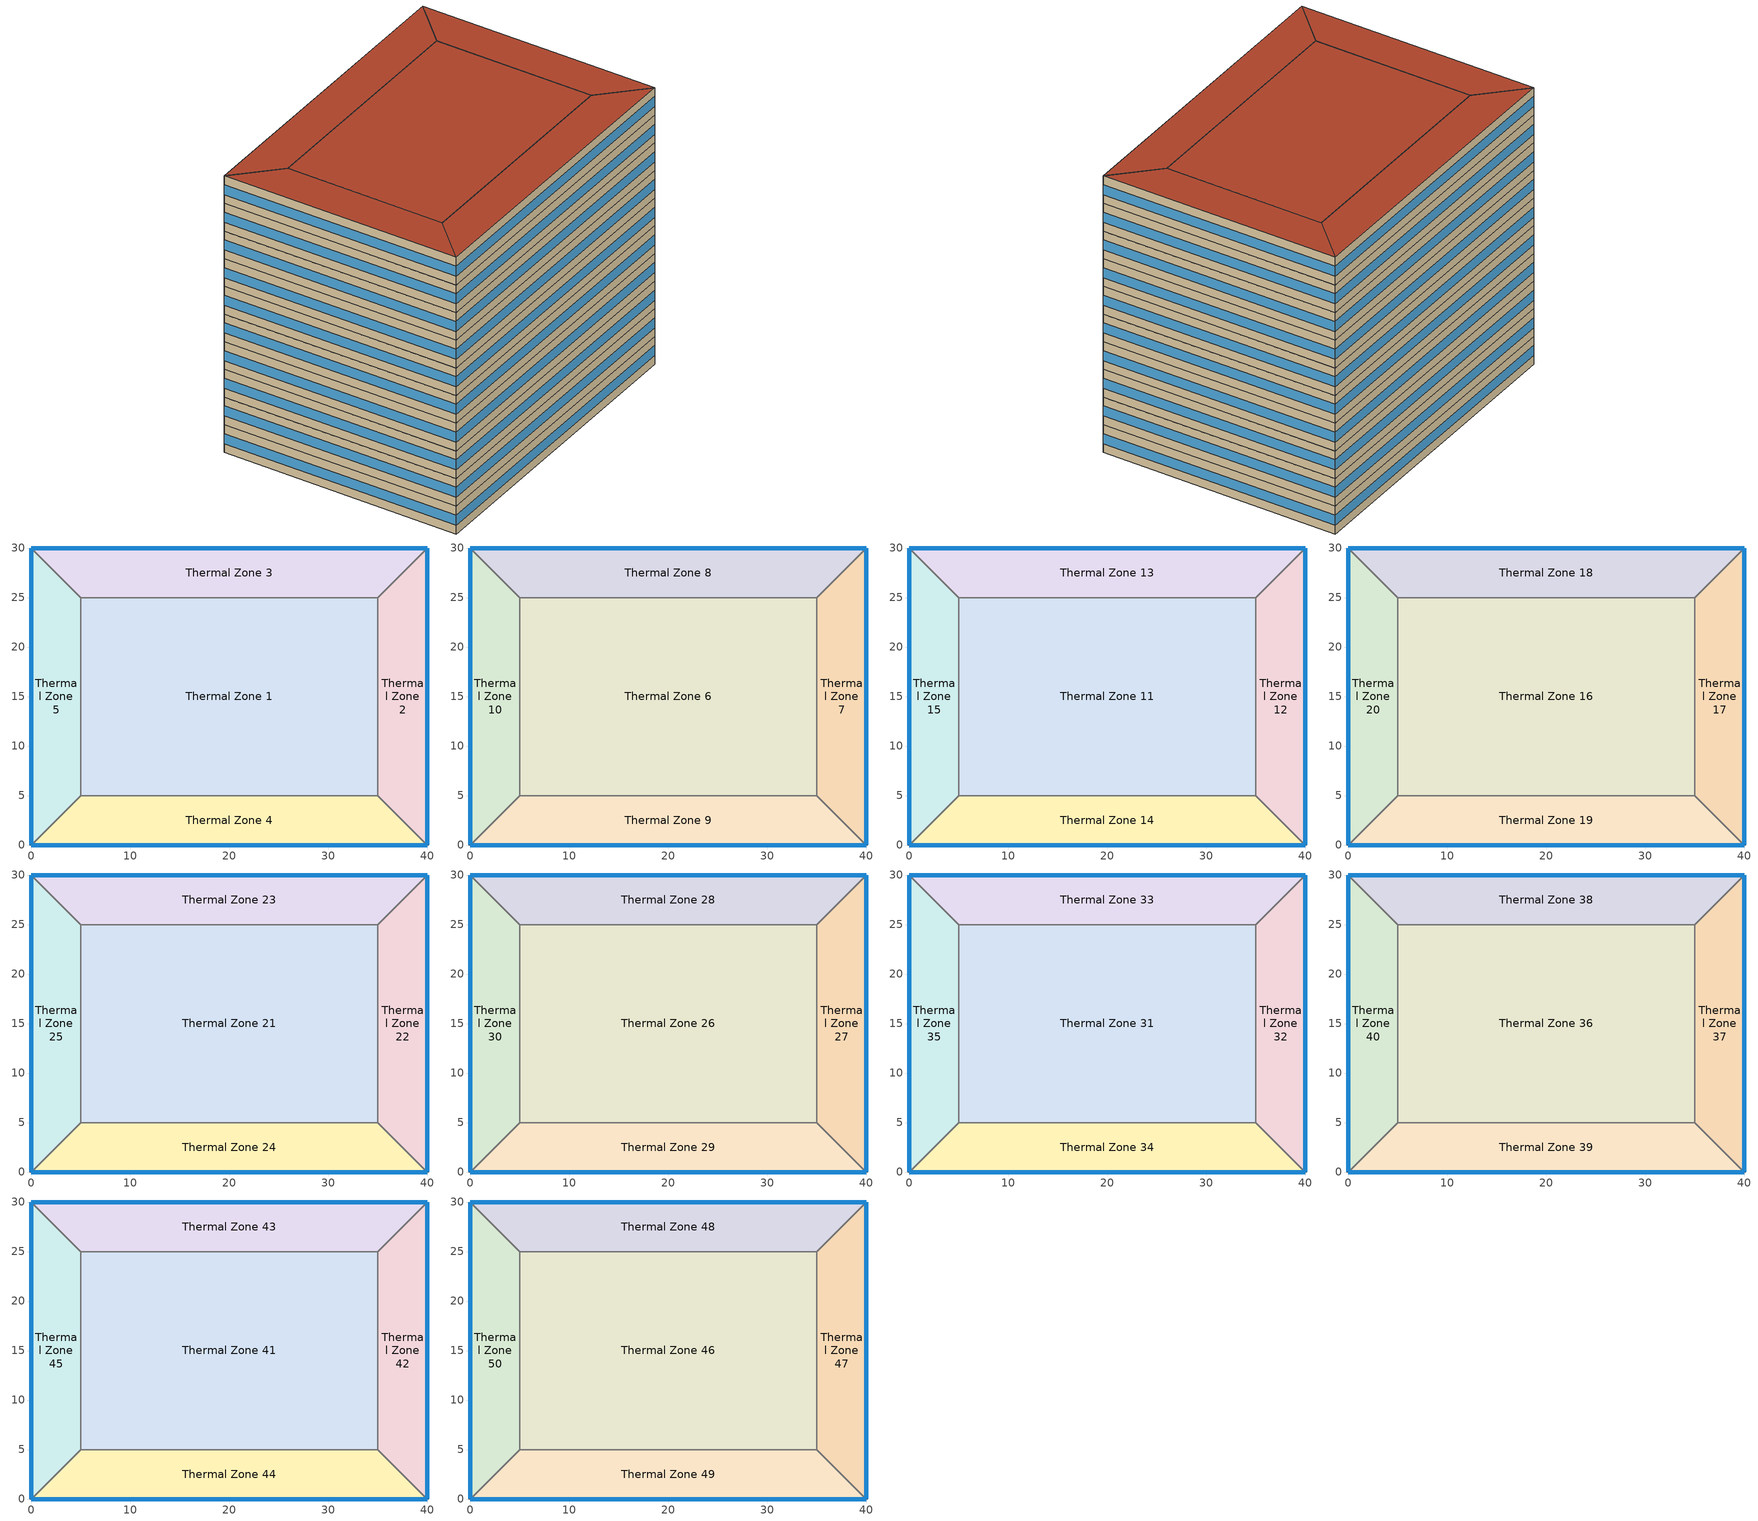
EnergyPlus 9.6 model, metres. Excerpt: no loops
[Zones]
Thermal Zone 1
 floor ground (ExtSlabCarpet): 5,5 5,25 35,25 35,5 z0
 wall to Thermal Zone 5 (Interior Wall): 5,25 5,5 z0:3.6
 wall to Thermal Zone 3 (Interior Wall): 35,25 5,25 z0:3.6
 wall to Thermal Zone 2 (Interior Wall): 35,5 35,25 z0:3.6
 wall to Thermal Zone 4 (Interior Wall): 5,5 35,5 z0:3.6
Thermal Zone 2
 floor ground (ExtSlabCarpet): 35,5 35,25 40,30 40,0 z0
 wall outside (Ext Wall): 40,0 40,30 z0:3.6
 wall to Thermal Zone 4 (Interior Wall): 35,5 40,0 z0:3.6
 wall to Thermal Zone 3 (Interior Wall): 40,30 35,25 z0:3.6
 window (Ext Window): 40,0.01 40,29.99 z1.15:2.45
Thermal Zone 3
 floor ground (ExtSlabCarpet): 5,25 0,30 40,30 35,25 z0
 wall outside (Ext Wall): 40,30 0,30 z0:3.6
 wall to Thermal Zone 5 (Interior Wall): 0,30 5,25 z0:3.6
 window (Ext Window): 39.99,30 0.01,30 z1.15:2.45
Thermal Zone 4
 floor ground (ExtSlabCarpet): 35,5 40,0 0,0 5,5 z0
 wall outside (Ext Wall): 0,0 40,0 z0:3.6
 wall to Thermal Zone 5 (Interior Wall): 5,5 0,0 z0:3.6
 window (Ext Window): 0.01,0 39.99,0 z1.15:2.45
Thermal Zone 5
 floor ground (ExtSlabCarpet): 0,30 5,25 5,5 0,0 z0
 wall outside (Ext Wall): 0,30 0,0 z0:3.6
 window (Ext Window): 0,29.99 0,0.01 z1.15:2.45
Thermal Zone 6
 floor to Thermal Zone 1 (Interior Floor): 5,5 5,25 35,25 35,5 z3.6
 wall to Thermal Zone 10 (Interior Wall): 5,25 5,5 z3.6:7.2
 wall to Thermal Zone 8 (Interior Wall): 35,25 5,25 z3.6:7.2
 wall to Thermal Zone 7 (Interior Wall): 35,5 35,25 z3.6:7.2
 wall to Thermal Zone 9 (Interior Wall): 5,5 35,5 z3.6:7.2
Thermal Zone 7
 floor to Thermal Zone 2 (Interior Floor): 35,5 35,25 40,30 40,0 z3.6
 wall outside (Ext Wall): 40,0 40,30 z3.6:7.2
 wall to Thermal Zone 9 (Interior Wall): 35,5 40,0 z3.6:7.2
 wall to Thermal Zone 8 (Interior Wall): 40,30 35,25 z3.6:7.2
 window (Ext Window): 40,0.01 40,29.99 z4.75:6.05
Thermal Zone 8
 floor to Thermal Zone 3 (Interior Floor): 5,25 0,30 40,30 35,25 z3.6
 wall outside (Ext Wall): 40,30 0,30 z3.6:7.2
 wall to Thermal Zone 10 (Interior Wall): 0,30 5,25 z3.6:7.2
 window (Ext Window): 39.99,30 0.01,30 z4.75:6.05
Thermal Zone 9
 floor to Thermal Zone 4 (Interior Floor): 35,5 40,0 0,0 5,5 z3.6
 wall outside (Ext Wall): 0,0 40,0 z3.6:7.2
 wall to Thermal Zone 10 (Interior Wall): 5,5 0,0 z3.6:7.2
 window (Ext Window): 0.01,0 39.99,0 z4.75:6.05
Thermal Zone 10
 floor to Thermal Zone 5 (Interior Floor): 0,30 5,25 5,5 0,0 z3.6
 wall outside (Ext Wall): 0,30 0,0 z3.6:7.2
 window (Ext Window): 0,29.99 0,0.01 z4.75:6.05
Thermal Zone 11
 floor to Thermal Zone 6 (Interior Floor): 5,5 5,25 35,25 35,5 z7.2
 wall to Thermal Zone 15 (Interior Wall): 5,25 5,5 z7.2:10.8
 wall to Thermal Zone 13 (Interior Wall): 35,25 5,25 z7.2:10.8
 wall to Thermal Zone 12 (Interior Wall): 35,5 35,25 z7.2:10.8
 wall to Thermal Zone 14 (Interior Wall): 5,5 35,5 z7.2:10.8
Thermal Zone 12
 floor to Thermal Zone 7 (Interior Floor): 35,5 35,25 40,30 40,0 z7.2
 wall outside (Ext Wall): 40,0 40,30 z7.2:10.8
 wall to Thermal Zone 14 (Interior Wall): 35,5 40,0 z7.2:10.8
 wall to Thermal Zone 13 (Interior Wall): 40,30 35,25 z7.2:10.8
 window (Ext Window): 40,0.01 40,29.99 z8.35:9.65
Thermal Zone 13
 floor to Thermal Zone 8 (Interior Floor): 5,25 0,30 40,30 35,25 z7.2
 wall outside (Ext Wall): 40,30 0,30 z7.2:10.8
 wall to Thermal Zone 15 (Interior Wall): 0,30 5,25 z7.2:10.8
 window (Ext Window): 39.99,30 0.01,30 z8.35:9.65
Thermal Zone 14
 floor to Thermal Zone 9 (Interior Floor): 35,5 40,0 0,0 5,5 z7.2
 wall outside (Ext Wall): 0,0 40,0 z7.2:10.8
 wall to Thermal Zone 15 (Interior Wall): 5,5 0,0 z7.2:10.8
 window (Ext Window): 0.01,0 39.99,0 z8.35:9.65
Thermal Zone 15
 floor to Thermal Zone 10 (Interior Floor): 0,30 5,25 5,5 0,0 z7.2
 wall outside (Ext Wall): 0,30 0,0 z7.2:10.8
 window (Ext Window): 0,29.99 0,0.01 z8.35:9.65
Thermal Zone 16
 floor to Thermal Zone 11 (Interior Floor): 5,5 5,25 35,25 35,5 z10.8
 wall to Thermal Zone 20 (Interior Wall): 5,25 5,5 z10.8:14.4
 wall to Thermal Zone 18 (Interior Wall): 35,25 5,25 z10.8:14.4
 wall to Thermal Zone 17 (Interior Wall): 35,5 35,25 z10.8:14.4
 wall to Thermal Zone 19 (Interior Wall): 5,5 35,5 z10.8:14.4
Thermal Zone 17
 floor to Thermal Zone 12 (Interior Floor): 35,5 35,25 40,30 40,0 z10.8
 wall outside (Ext Wall): 40,0 40,30 z10.8:14.4
 wall to Thermal Zone 19 (Interior Wall): 35,5 40,0 z10.8:14.4
 wall to Thermal Zone 18 (Interior Wall): 40,30 35,25 z10.8:14.4
 window (Ext Window): 40,0.01 40,29.99 z11.95:13.25
Thermal Zone 18
 floor to Thermal Zone 13 (Interior Floor): 5,25 0,30 40,30 35,25 z10.8
 wall outside (Ext Wall): 40,30 0,30 z10.8:14.4
 wall to Thermal Zone 20 (Interior Wall): 0,30 5,25 z10.8:14.4
 window (Ext Window): 39.99,30 0.01,30 z11.95:13.25
Thermal Zone 19
 floor to Thermal Zone 14 (Interior Floor): 35,5 40,0 0,0 5,5 z10.8
 wall outside (Ext Wall): 0,0 40,0 z10.8:14.4
 wall to Thermal Zone 20 (Interior Wall): 5,5 0,0 z10.8:14.4
 window (Ext Window): 0.01,0 39.99,0 z11.95:13.25
Thermal Zone 20
 floor to Thermal Zone 15 (Interior Floor): 0,30 5,25 5,5 0,0 z10.8
 wall outside (Ext Wall): 0,30 0,0 z10.8:14.4
 window (Ext Window): 0,29.99 0,0.01 z11.95:13.25
Thermal Zone 21
 floor to Thermal Zone 16 (Interior Floor): 5,5 5,25 35,25 35,5 z14.4
 wall to Thermal Zone 25 (Interior Wall): 5,25 5,5 z14.4:18
 wall to Thermal Zone 23 (Interior Wall): 35,25 5,25 z14.4:18
 wall to Thermal Zone 22 (Interior Wall): 35,5 35,25 z14.4:18
 wall to Thermal Zone 24 (Interior Wall): 5,5 35,5 z14.4:18
Thermal Zone 22
 floor to Thermal Zone 17 (Interior Floor): 35,5 35,25 40,30 40,0 z14.4
 wall outside (Ext Wall): 40,0 40,30 z14.4:18
 wall to Thermal Zone 24 (Interior Wall): 35,5 40,0 z14.4:18
 wall to Thermal Zone 23 (Interior Wall): 40,30 35,25 z14.4:18
 window (Ext Window): 40,0.01 40,29.99 z15.55:16.85
Thermal Zone 23
 floor to Thermal Zone 18 (Interior Floor): 5,25 0,30 40,30 35,25 z14.4
 wall outside (Ext Wall): 40,30 0,30 z14.4:18
 wall to Thermal Zone 25 (Interior Wall): 0,30 5,25 z14.4:18
 window (Ext Window): 39.99,30 0.01,30 z15.55:16.85
Thermal Zone 24
 floor to Thermal Zone 19 (Interior Floor): 35,5 40,0 0,0 5,5 z14.4
 wall outside (Ext Wall): 0,0 40,0 z14.4:18
 wall to Thermal Zone 25 (Interior Wall): 5,5 0,0 z14.4:18
 window (Ext Window): 0.01,0 39.99,0 z15.55:16.85
Thermal Zone 25
 floor to Thermal Zone 20 (Interior Floor): 0,30 5,25 5,5 0,0 z14.4
 wall outside (Ext Wall): 0,30 0,0 z14.4:18
 window (Ext Window): 0,29.99 0,0.01 z15.55:16.85
Thermal Zone 26
 floor to Thermal Zone 21 (Interior Floor): 5,5 5,25 35,25 35,5 z18
 wall to Thermal Zone 30 (Interior Wall): 5,25 5,5 z18:21.6
 wall to Thermal Zone 28 (Interior Wall): 35,25 5,25 z18:21.6
 wall to Thermal Zone 27 (Interior Wall): 35,5 35,25 z18:21.6
 wall to Thermal Zone 29 (Interior Wall): 5,5 35,5 z18:21.6
Thermal Zone 27
 floor to Thermal Zone 22 (Interior Floor): 35,5 35,25 40,30 40,0 z18
 wall outside (Ext Wall): 40,0 40,30 z18:21.6
 wall to Thermal Zone 29 (Interior Wall): 35,5 40,0 z18:21.6
 wall to Thermal Zone 28 (Interior Wall): 40,30 35,25 z18:21.6
 window (Ext Window): 40,0.01 40,29.99 z19.15:20.45
Thermal Zone 28
 floor to Thermal Zone 23 (Interior Floor): 5,25 0,30 40,30 35,25 z18
 wall outside (Ext Wall): 40,30 0,30 z18:21.6
 wall to Thermal Zone 30 (Interior Wall): 0,30 5,25 z18:21.6
 window (Ext Window): 39.99,30 0.01,30 z19.15:20.45
Thermal Zone 29
 floor to Thermal Zone 24 (Interior Floor): 35,5 40,0 0,0 5,5 z18
 wall outside (Ext Wall): 0,0 40,0 z18:21.6
 wall to Thermal Zone 30 (Interior Wall): 5,5 0,0 z18:21.6
 window (Ext Window): 0.01,0 39.99,0 z19.15:20.45
Thermal Zone 30
 floor to Thermal Zone 25 (Interior Floor): 0,30 5,25 5,5 0,0 z18
 wall outside (Ext Wall): 0,30 0,0 z18:21.6
 window (Ext Window): 0,29.99 0,0.01 z19.15:20.45
Thermal Zone 31
 floor to Thermal Zone 26 (Interior Floor): 5,5 5,25 35,25 35,5 z21.6
 wall to Thermal Zone 35 (Interior Wall): 5,25 5,5 z21.6:25.2
 wall to Thermal Zone 33 (Interior Wall): 35,25 5,25 z21.6:25.2
 wall to Thermal Zone 32 (Interior Wall): 35,5 35,25 z21.6:25.2
 wall to Thermal Zone 34 (Interior Wall): 5,5 35,5 z21.6:25.2
Thermal Zone 32
 floor to Thermal Zone 27 (Interior Floor): 35,5 35,25 40,30 40,0 z21.6
 wall outside (Ext Wall): 40,0 40,30 z21.6:25.2
 wall to Thermal Zone 34 (Interior Wall): 35,5 40,0 z21.6:25.2
 wall to Thermal Zone 33 (Interior Wall): 40,30 35,25 z21.6:25.2
 window (Ext Window): 40,0.01 40,29.99 z22.75:24.05
Thermal Zone 33
 floor to Thermal Zone 28 (Interior Floor): 5,25 0,30 40,30 35,25 z21.6
 wall outside (Ext Wall): 40,30 0,30 z21.6:25.2
 wall to Thermal Zone 35 (Interior Wall): 0,30 5,25 z21.6:25.2
 window (Ext Window): 39.99,30 0.01,30 z22.75:24.05
Thermal Zone 34
 floor to Thermal Zone 29 (Interior Floor): 35,5 40,0 0,0 5,5 z21.6
 wall outside (Ext Wall): 0,0 40,0 z21.6:25.2
 wall to Thermal Zone 35 (Interior Wall): 5,5 0,0 z21.6:25.2
 window (Ext Window): 0.01,0 39.99,0 z22.75:24.05
Thermal Zone 35
 floor to Thermal Zone 30 (Interior Floor): 0,30 5,25 5,5 0,0 z21.6
 wall outside (Ext Wall): 0,30 0,0 z21.6:25.2
 window (Ext Window): 0,29.99 0,0.01 z22.75:24.05
Thermal Zone 36
 floor to Thermal Zone 31 (Interior Floor): 5,5 5,25 35,25 35,5 z25.2
 wall to Thermal Zone 40 (Interior Wall): 5,25 5,5 z25.2:28.8
 wall to Thermal Zone 38 (Interior Wall): 35,25 5,25 z25.2:28.8
 wall to Thermal Zone 37 (Interior Wall): 35,5 35,25 z25.2:28.8
 wall to Thermal Zone 39 (Interior Wall): 5,5 35,5 z25.2:28.8
Thermal Zone 37
 floor to Thermal Zone 32 (Interior Floor): 35,5 35,25 40,30 40,0 z25.2
 wall outside (Ext Wall): 40,0 40,30 z25.2:28.8
 wall to Thermal Zone 39 (Interior Wall): 35,5 40,0 z25.2:28.8
 wall to Thermal Zone 38 (Interior Wall): 40,30 35,25 z25.2:28.8
 window (Ext Window): 40,0.01 40,29.99 z26.35:27.65
Thermal Zone 38
 floor to Thermal Zone 33 (Interior Floor): 5,25 0,30 40,30 35,25 z25.2
 wall outside (Ext Wall): 40,30 0,30 z25.2:28.8
 wall to Thermal Zone 40 (Interior Wall): 0,30 5,25 z25.2:28.8
 window (Ext Window): 39.99,30 0.01,30 z26.35:27.65
Thermal Zone 39
 floor to Thermal Zone 34 (Interior Floor): 35,5 40,0 0,0 5,5 z25.2
 wall outside (Ext Wall): 0,0 40,0 z25.2:28.8
 wall to Thermal Zone 40 (Interior Wall): 5,5 0,0 z25.2:28.8
 window (Ext Window): 0.01,0 39.99,0 z26.35:27.65
Thermal Zone 40
 floor to Thermal Zone 35 (Interior Floor): 0,30 5,25 5,5 0,0 z25.2
 wall outside (Ext Wall): 0,30 0,0 z25.2:28.8
 window (Ext Window): 0,29.99 0,0.01 z26.35:27.65
Thermal Zone 41
 floor to Thermal Zone 36 (Interior Floor): 5,5 5,25 35,25 35,5 z28.8
 wall to Thermal Zone 45 (Interior Wall): 5,25 5,5 z28.8:32.4
 wall to Thermal Zone 43 (Interior Wall): 35,25 5,25 z28.8:32.4
 wall to Thermal Zone 42 (Interior Wall): 35,5 35,25 z28.8:32.4
 wall to Thermal Zone 44 (Interior Wall): 5,5 35,5 z28.8:32.4
Thermal Zone 42
 floor to Thermal Zone 37 (Interior Floor): 35,5 35,25 40,30 40,0 z28.8
 wall outside (Ext Wall): 40,0 40,30 z28.8:32.4
 wall to Thermal Zone 44 (Interior Wall): 35,5 40,0 z28.8:32.4
 wall to Thermal Zone 43 (Interior Wall): 40,30 35,25 z28.8:32.4
 window (Ext Window): 40,0.01 40,29.99 z29.95:31.25
Thermal Zone 43
 floor to Thermal Zone 38 (Interior Floor): 5,25 0,30 40,30 35,25 z28.8
 wall outside (Ext Wall): 40,30 0,30 z28.8:32.4
 wall to Thermal Zone 45 (Interior Wall): 0,30 5,25 z28.8:32.4
 window (Ext Window): 39.99,30 0.01,30 z29.95:31.25
Thermal Zone 44
 floor to Thermal Zone 39 (Interior Floor): 35,5 40,0 0,0 5,5 z28.8
 wall outside (Ext Wall): 0,0 40,0 z28.8:32.4
 wall to Thermal Zone 45 (Interior Wall): 5,5 0,0 z28.8:32.4
 window (Ext Window): 0.01,0 39.99,0 z29.95:31.25
Thermal Zone 45
 floor to Thermal Zone 40 (Interior Floor): 0,30 5,25 5,5 0,0 z28.8
 wall outside (Ext Wall): 0,30 0,0 z28.8:32.4
 window (Ext Window): 0,29.99 0,0.01 z29.95:31.25
Thermal Zone 46
 floor to Thermal Zone 41 (Interior Floor): 5,5 5,25 35,25 35,5 z32.4
 wall to Thermal Zone 50 (Interior Wall): 5,25 5,5 z32.4:36
 wall to Thermal Zone 48 (Interior Wall): 35,25 5,25 z32.4:36
 wall to Thermal Zone 47 (Interior Wall): 35,5 35,25 z32.4:36
 wall to Thermal Zone 49 (Interior Wall): 5,5 35,5 z32.4:36
 roof outside (Ext Roof): 35,5 35,25 5,25 5,5 z36
Thermal Zone 47
 floor to Thermal Zone 42 (Interior Floor): 35,5 35,25 40,30 40,0 z32.4
 wall outside (Ext Wall): 40,0 40,30 z32.4:36
 wall to Thermal Zone 49 (Interior Wall): 35,5 40,0 z32.4:36
 wall to Thermal Zone 48 (Interior Wall): 40,30 35,25 z32.4:36
 window (Ext Window): 40,0.01 40,29.99 z33.55:34.85
 roof outside (Ext Roof): 40,0 40,30 35,25 35,5 z36
Thermal Zone 48
 floor to Thermal Zone 43 (Interior Floor): 5,25 0,30 40,30 35,25 z32.4
 wall outside (Ext Wall): 40,30 0,30 z32.4:36
 wall to Thermal Zone 50 (Interior Wall): 0,30 5,25 z32.4:36
 window (Ext Window): 39.99,30 0.01,30 z33.55:34.85
 roof outside (Ext Roof): 35,25 40,30 0,30 5,25 z36
Thermal Zone 49
 floor to Thermal Zone 44 (Interior Floor): 35,5 40,0 0,0 5,5 z32.4
 wall outside (Ext Wall): 0,0 40,0 z32.4:36
 wall to Thermal Zone 50 (Interior Wall): 5,5 0,0 z32.4:36
 window (Ext Window): 0.01,0 39.99,0 z33.55:34.85
 roof outside (Ext Roof): 5,5 0,0 40,0 35,5 z36
Thermal Zone 50
 floor to Thermal Zone 45 (Interior Floor): 0,30 5,25 5,5 0,0 z32.4
 wall outside (Ext Wall): 0,30 0,0 z32.4:36
 window (Ext Window): 0,29.99 0,0.01 z33.55:34.85
 roof outside (Ext Roof): 0,0 5,5 5,25 0,30 z36
[Building]
Building 1: North Axis {deg}=-0
[Site:Location]
Washington Dc Dulles IntL Ar: Latitude {deg}=38.98; Longitude {deg}=-77.47; Time Zone {hr}=-5; Elevation {m}=82
[SizingPeriod:DesignDay] Day of Month=21; Dry-Bulb Temperature Range Modifier Type=DefaultMultipliers; Barometric Pressure {Pa}=86790; Rain Indicator=No; Snow Indicator=No; Daylight Saving Time Indicator=No; Begin Environment Reset Mode=FullResetAtBeginEnvironment
Name | Month | Day Type | Maximum Dry-Bulb Temperature {C} | Daily Dry-Bulb Temperature Range {deltaC} | Humidity Condition Type | Wetbulb or DewPoint at Maximum Dry-Bulb {C} | Wind Speed {m/s} | Wind Direction {deg} | Solar Model Indicator | ASHRAE Clear Sky Optical Depth for Beam Irradiance (taub) | ASHRAE Clear Sky Optical Depth for Diffuse Irradiance (taud) | Enthalpy at Maximum Dry-Bulb {J/kg} | Sky Clearness
SALT-LAKE-CITY-IAP Ann Clg .4% Condns DB=>MWB | 7 | SummerDesignDay | 36.5 | 14.4 | Wetbulb | 17.1 | 5 | 340 | ASHRAETau | 0.339 | 2.366
SALT-LAKE-CITY-IAP Ann Clg .4% Condns DP=>MDB | 7 | SummerDesignDay | 22.5 | 14.4 | Dewpoint | 15.6 | 5 | 340 | ASHRAETau | 0.339 | 2.366
SALT-LAKE-CITY-IAP Ann Clg .4% Condns Enth=>MDB | 7 | SummerDesignDay | 30.8 | 14.4 | Enthalpy |  | 5 | 340 | ASHRAETau | 0.339 | 2.366 | 59300
SALT-LAKE-CITY-IAP Ann Clg .4% Condns WB=>MDB | 7 | SummerDesignDay | 31.2 | 14.4 | Wetbulb | 19 | 5 | 340 | ASHRAETau | 0.339 | 2.366
SALT-LAKE-CITY-IAP Ann Htg 99.6% Condns DB | 1 | WinterDesignDay | -12.4 | 0 | Wetbulb | -12.4 | 2.6 | 140 | ASHRAEClearSky |  |  |  | 0
SALT-LAKE-CITY-IAP Ann Htg Wind 99.6% Condns WS=>MCDB | 1 | WinterDesignDay | 6.8 | 0 | Wetbulb | 6.8 | 12.4 | 140 | ASHRAEClearSky |  |  |  | 0
SALT-LAKE-CITY-IAP Ann Hum_n 99.6% Condns DP=>MCDB | 1 | WinterDesignDay | -10.7 | 0 | Dewpoint | -16.2 | 2.6 | 140 | ASHRAEClearSky |  |  |  | 0
[Material] Thermal Absorptance=0.9
Name | Roughness | Thickness m | Conductivity W/m-K | Density kg/m3 | Specific Heat J/kg-K | Solar Absorptance | Visible Absorptance
wall concrete | MediumRough | 0.2 | 0.5 | 2243 | 837 | 0.65 | 0.65
roof concrete | MediumRough | 0.25 | 0.5 | 2243 | 837 | 0.65 | 0.65
Wall Insulation [30]; Roof Insulation [38] | MediumRough | 0.1693 | 0.049 | 265 | 836.8 | 0.7 | 0.7
F16 Acoustic tile | MediumSmooth | 0.0191 | 0.06 | 368 | 590 | 0.3 | 0.3
M11 100mm lightweight concrete | MediumRough | 0.1016 | 0.53 | 1280 | 840 | 0.5 | 0.5
MAT-CC05 4 HW CONCRETE | Rough | 0.1016 | 1.311 | 2240 | 836.8 | 0.85 | 0.85
G01a 19mm gypsum board | MediumSmooth | 0.019 | 0.16 | 800 | 1090 | 0.4 | 0.4
[Material:AirGap]
Name | Thermal Resistance m2-K/W
F04 Wall air space resistance | 0.15
F05 Ceiling air space resistance | 0.18
[Material:NoMass]
CP02 CARPET PAD: Roughness=Smooth; Thermal Resistance m2-K/W=0.1; Thermal Absorptance=0.9; Solar Absorptance=0.8; Visible Absorptance=0.8
[WindowMaterial:SimpleGlazingSystem]
Window Material Simple Glazing System: U-Factor W/m2-K=2.2; Solar Heat Gain Coefficient=0.36
[Construction]
Ext Roof: roof concrete, Roof Insulation [38]
Ext Wall: wall concrete, Wall Insulation [30]
Ext Window: Window Material Simple Glazing System
ExtSlabCarpet: MAT-CC05 4 HW CONCRETE, CP02 CARPET PAD
Interior Floor: F16 Acoustic tile, F05 Ceiling air space resistance, M11 100mm lightweight concrete
Interior Wall: G01a 19mm gypsum board, F04 Wall air space resistance, G01a 19mm gypsum board
[Zone]
Thermal Zone 1; Thermal Zone 2; Thermal Zone 3; Thermal Zone 4; Thermal Zone 5: 0, 0, 0, 0, , 1, , , , , , Yes
Thermal Zone 6; Thermal Zone 7; Thermal Zone 8; Thermal Zone 9; Thermal Zone 10: 0, 0, 0, 3.6, , 1, , , , , , Yes
Thermal Zone 11; Thermal Zone 12; Thermal Zone 13; Thermal Zone 14; Thermal Zone 15: 0, 0, 0, 7.2, , 1, , , , , , Yes
Thermal Zone 16; Thermal Zone 17; Thermal Zone 18; Thermal Zone 19; Thermal Zone 20: 0, 0, 0, 10.8, , 1, , , , , , Yes
Thermal Zone 21; Thermal Zone 22; Thermal Zone 23; Thermal Zone 24; Thermal Zone 25: 0, 0, 0, 14.4, , 1, , , , , , Yes
Thermal Zone 26; Thermal Zone 27; Thermal Zone 28; Thermal Zone 29; Thermal Zone 30: 0, 0, 0, 18, , 1, , , , , , Yes
Thermal Zone 31; Thermal Zone 32; Thermal Zone 33; Thermal Zone 34; Thermal Zone 35: 0, 0, 0, 21.6, , 1, , , , , , Yes
Thermal Zone 36; Thermal Zone 37; Thermal Zone 38; Thermal Zone 39; Thermal Zone 40: 0, 0, 0, 25.2, , 1, , , , , , Yes
Thermal Zone 41; Thermal Zone 42; Thermal Zone 43; Thermal Zone 44; Thermal Zone 45: 0, 0, 0, 28.8, , 1, , , , , , Yes
Thermal Zone 46; Thermal Zone 47; Thermal Zone 48; Thermal Zone 49; Thermal Zone 50: 0, 0, 0, 32.4, , 1, , , , , , Yes
[AvailabilityManager:Scheduled] Schedule=Always On Discrete
VAV with Reheat 1 Availability Manager; Air Loop HVAC Outdoor Air System 1 Availability Manager
[Schedule:Constant]
Always On Discrete: Hourly Value=1
